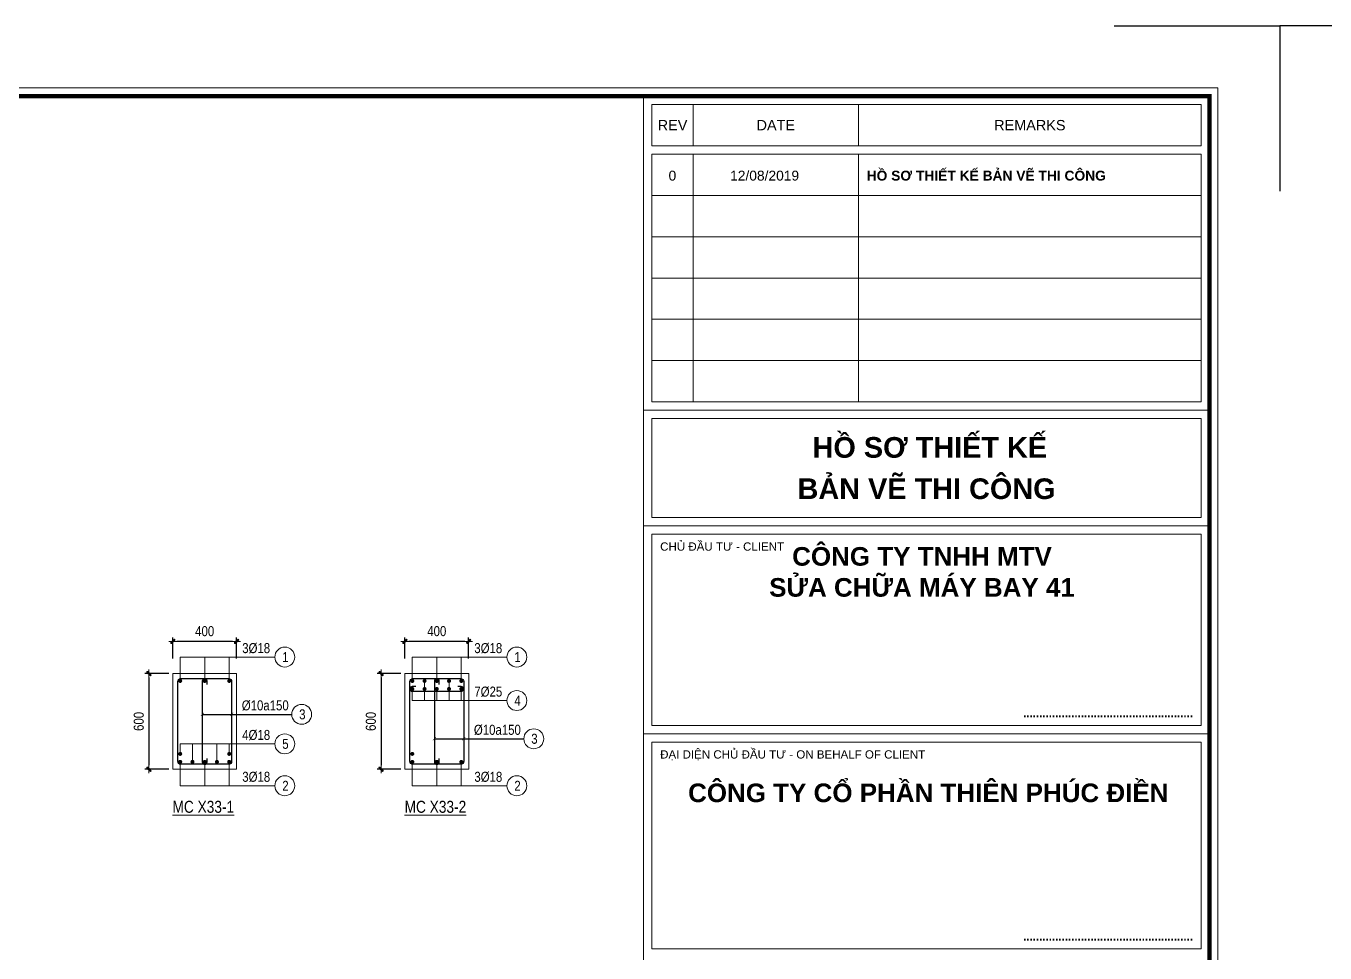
# Model space of a CAD drawing. Header units: millimetres. Extents: x 397144 to 8960116, y 345581 to 674207.
# Drawn here: x 5032996 to 5041148, y 658084 to 663901 of the extents above; entities that cross this region are included whole.
import ezdxf
from ezdxf.enums import TextEntityAlignment as Align

# ---------------------------------------------------------------- set-up
doc = ezdxf.new("R2010")
doc.units = ezdxf.units.MM
doc.header["$PDSIZE"] = -10
doc.layers.get('0').update_dxf_attribs({"linetype": 'CONTINUOUS'})
doc.layers.get('Defpoints').update_dxf_attribs({"color": 12, "linetype": 'CONTINUOUS'})
for name, color, linetype, lineweight in [('CDAI', 8, 'CONTINUOUS', 30), ('CTHEP', 2, 'CONTINUOUS', 50), ('DBAO', 3, 'CONTINUOUS', 20), ('DGIONG', 4, 'CONTINUOUS', 13), ('KTH', 150, 'CONTINUOUS', 5), ('STICK', 1, 'CONTINUOUS', 9), ('TEXT', 7, 'CONTINUOUS', 15)]:
    doc.layers.add(name, color=color, linetype=linetype, lineweight=lineweight)
doc.layers.add('CHG_XX_Khung ten$0$TKTC', color=1, linetype='CONTINUOUS')
doc.styles.add('CHG_XX_Khung ten$0$A1 BORDER$0$ARIAL', font='arial.ttf')
doc.styles.add('CHG_XX_Khung ten$0$A1 BORDER$0$Title Block DD$0$ARIAL', font='arial.ttf')
doc.styles.add('CHG_XX_Khung ten$0$A1 BORDER$0$Title Block DD$0$Arial - Bold', font='arialbd.ttf', dxfattribs={"height": 2.5})
doc.styles.add('CHG_XX_Khung ten$0$arial', font='arial.ttf')
doc.styles.add('CHG_XX_Khung ten$0$Arial - Bold', font='arialbd.ttf')
doc.styles.add('CHG_XX_Khung ten$0$ArialB', font='arialbd.ttf')
doc.styles.add('Star-HelCon', font='VHELVCN_0.TTF')
doc.styles.add('TTP-HelCon', font='VHELVCN_0.TTF')
doc.styles.add('VNI-HELVE-CONDENSE', font='VHELVCN_0.TTF')
doc.dimstyles.new('kc-25', dxfattribs={"dimtxt": 62.5, "dimasz": 20, "dimexe": 20, "dimexo": 50, "dimgap": 25, "dimtad": 3, "dimdec": 0, "dimzin": 0, "dimdsep": 46, "dimtxsty": 'VNI-HELVE-CONDENSE', "dimblk": 'DIM', "dimcen": 2.5, "dimclrd": 256, "dimclre": 154, "dimclrt": 7, "dimaunit": 1, "dimadec": 0, "dimazin": 0, "dimtfac": 1, "dimtdec": 0, "dimtix": 1, "dimtmove": 0, "dimatfit": 3, "dimldrblk": 'DOT', "dimfxl": 1, "dimtolj": 1, "dimtzin": 0, "dimarcsym": 0})
doc.dimstyles.new('TTP-25', dxfattribs={"dimscale": 25, "dimtxt": 2.5, "dimasz": 1, "dimexe": 1, "dimexo": 1, "dimgap": 0.09, "dimtad": 0, "dimdec": 4, "dimrnd": 5, "dimzin": 9, "dimdsep": 46, "dimtxsty": 'TTP-HelCon', "dimblk": 'Stick1', "dimcen": 0.09, "dimdle": 1.5, "dimclrd": 256, "dimclre": 256, "dimclrt": 7, "dimadec": 0, "dimazin": 0, "dimtfac": 1, "dimtdec": 4, "dimtmove": 0, "dimatfit": 3, "dimldrblk": '_ArchTick1', "dimfxl": 1, "dimtvp": 1, "dimtolj": 1, "dimtzin": 0, "dimarcsym": 0})

# ---------------------------------------------------------------- blocks, each defined once
blk = doc.blocks.new('Stick1')
at = {"layer": 'STICK'}
h = blk.add_hatch(color=256, dxfattribs=at)
edge = h.paths.add_edge_path()
edge.add_line((0.3, 0.5), (-0.5, -0.3))
edge.add_arc((-0.4, -0.4), 0.141, 135, 315)
edge.add_line((-0.3, -0.5), (0.5, 0.3))
edge.add_arc((0.4, 0.4), 0.141, 315, 495)
blk.add_line((1, 0), (-1, 0), dxfattribs=at)
blk.add_lwpolyline([(0.3, 0.5), (-0.5, -0.3, 1), (-0.3, -0.5), (0.5, 0.3, 1), (0.3, 0.5, 1)], format="xyb", dxfattribs=at)
blk = doc.blocks.new('*D872')
at = {"layer": 'Defpoints', "color": 0, "ltscale": 500, "transparency": 16777216}
for p in [(5033917.3, 660039.7), (5033917.3, 659906.5), (5034317.3, 659906.5)]:
    blk.add_point(p, dxfattribs=at)
at = {"layer": 'KTH', "lineweight": -2, "ltscale": 500, "transparency": 16777216}
for p, q in [((5033917.3, 659931.5), (5033917.3, 660064.7)), ((5034292.3, 660039.7), (5033942.3, 660039.7)), ((5034317.3, 659931.5), (5034317.3, 660064.7))]:
    blk.add_line(p, q, dxfattribs=at)
at = {"layer": 'KTH', "lineweight": -2, "ltscale": 500, "transparency": 16777216, "xscale": 25, "yscale": 25, "zscale": 25, "rotation": 180}
blk.add_blockref('Stick1', (5033917.3, 660039.7), dxfattribs=at)
at = {"layer": 'KTH', "lineweight": -2, "ltscale": 500, "transparency": 16777216, "xscale": 25, "yscale": 25, "zscale": 25}
blk.add_blockref('Stick1', (5034317.3, 660039.7), dxfattribs=at)
at = {"layer": 'KTH', "color": 7, "ltscale": 500, "transparency": 16777216, "insert": (5034117.3, 660103.5), "char_height": 62.5, "attachment_point": 5, "style": 'TTP-HelCon'}
blk.add_mtext('\\A1;400', dxfattribs=at)
blk = doc.blocks.new('_ArchTick1')
at = {"color": 0, "const_width": 3.81}
blk.add_lwpolyline([(-12.7, -12.7), (12.7, 12.7)], dxfattribs=at)
blk = doc.blocks.new('*D873')
at = {"layer": 'Defpoints', "color": 0, "ltscale": 500, "transparency": 16777216}
for p in [(5033917.3, 659837.4), (5033767.5, 659237.4), (5033917.3, 659237.4)]:
    blk.add_point(p, dxfattribs=at)
at = {"layer": 'KTH', "lineweight": -2, "ltscale": 500, "transparency": 16777216}
for p, q in [((5033892.3, 659837.4), (5033742.5, 659837.4)), ((5033767.5, 659812.4), (5033767.5, 659262.4)), ((5033892.3, 659237.4), (5033742.5, 659237.4))]:
    blk.add_line(p, q, dxfattribs=at)
at = {"layer": 'KTH', "lineweight": -2, "ltscale": 500, "transparency": 16777216, "xscale": 25, "yscale": 25, "zscale": 25}
for p, rotation in [((5033767.5, 659837.4), 90), ((5033767.5, 659237.4), 270)]:
    blk.add_blockref('Stick1', p, dxfattribs=dict(at, rotation=rotation))
at = {"layer": 'KTH', "color": 7, "ltscale": 500, "transparency": 16777216, "insert": (5033703.7, 659537.4), "char_height": 62.5, "attachment_point": 5, "rotation": 90, "style": 'TTP-HelCon'}
blk.add_mtext('\\A1;600', dxfattribs=at)
blk = doc.blocks.new('DIM')
h = blk.add_hatch(color=1)
h.paths.add_polyline_path([(0.49, 0.29, 1), (0.29, 0.49), (-0.19, 0), (0.19, 0)])
h.paths.add_polyline_path([(0.19, 0), (-0.19, 0), (-0.49, -0.29, 1), (-0.29, -0.49)])
at = {"color": 9}
for p, q in [((-0.19, 0), (-1.5, 0)), ((0.19, 0), (1.5, 0))]:
    blk.add_line(p, q, dxfattribs=at)
at = {"color": 1}
for p, q in [((-0.49, -0.29), (0.29, 0.49)), ((-0.29, -0.49), (0.49, 0.29)), ((-0.19, 0), (0.19, 0))]:
    blk.add_line(p, q, dxfattribs=at)
blk.add_arc((-0.39, -0.39), 0.138, 135, 315, dxfattribs=at)
blk = doc.blocks.new('*D874')
at = {"layer": 'Defpoints', "color": 0, "ltscale": 500, "transparency": 16777216}
for p in [(5035373.9, 660039.7), (5035373.9, 659906.5), (5035773.9, 659906.5)]:
    blk.add_point(p, dxfattribs=at)
at = {"layer": 'KTH', "lineweight": -2, "ltscale": 500, "transparency": 16777216}
for p, q in [((5035373.9, 659931.5), (5035373.9, 660064.7)), ((5035748.9, 660039.7), (5035398.9, 660039.7)), ((5035773.9, 659931.5), (5035773.9, 660064.7))]:
    blk.add_line(p, q, dxfattribs=at)
at = {"layer": 'KTH', "lineweight": -2, "ltscale": 500, "transparency": 16777216, "xscale": 25, "yscale": 25, "zscale": 25, "rotation": 180}
blk.add_blockref('Stick1', (5035373.9, 660039.7), dxfattribs=at)
at = {"layer": 'KTH', "lineweight": -2, "ltscale": 500, "transparency": 16777216, "xscale": 25, "yscale": 25, "zscale": 25}
blk.add_blockref('Stick1', (5035773.9, 660039.7), dxfattribs=at)
at = {"layer": 'KTH', "color": 7, "ltscale": 500, "transparency": 16777216, "insert": (5035573.9, 660103.5), "char_height": 62.5, "attachment_point": 5, "style": 'TTP-HelCon'}
blk.add_mtext('\\A1;400', dxfattribs=at)
blk = doc.blocks.new('*D875')
at = {"layer": 'Defpoints', "color": 0, "ltscale": 500, "transparency": 16777216}
for p in [(5035373.9, 659837.4), (5035224.1, 659237.4), (5035373.9, 659237.4)]:
    blk.add_point(p, dxfattribs=at)
at = {"layer": 'KTH', "lineweight": -2, "ltscale": 500, "transparency": 16777216}
for p, q in [((5035348.9, 659837.4), (5035199.1, 659837.4)), ((5035224.1, 659812.4), (5035224.1, 659262.4)), ((5035348.9, 659237.4), (5035199.1, 659237.4))]:
    blk.add_line(p, q, dxfattribs=at)
at = {"layer": 'KTH', "lineweight": -2, "ltscale": 500, "transparency": 16777216, "xscale": 25, "yscale": 25, "zscale": 25}
for p, rotation in [((5035224.1, 659837.4), 90), ((5035224.1, 659237.4), 270)]:
    blk.add_blockref('Stick1', p, dxfattribs=dict(at, rotation=rotation))
at = {"layer": 'KTH', "color": 7, "ltscale": 500, "transparency": 16777216, "insert": (5035160.2, 659537.4), "char_height": 62.5, "attachment_point": 5, "rotation": 90, "style": 'TTP-HelCon'}
blk.add_mtext('\\A1;600', dxfattribs=at)
blk = doc.blocks.new('CHG_XX_Khung ten')
for p, q in [((687, 577), (687, 17)), ((687, 501), (824, 501)), ((687, 473), (824, 473)), ((687, 422.69), (824, 422.69))]:
    blk.add_line(p, q)
at = {"linetype": 'Continuous'}
for p, q in [((699, 575), (699, 565)), ((739, 575), (739, 565)), ((699, 563), (699, 503)), ((739, 563), (739, 503))]:
    blk.add_line(p, q, dxfattribs=at)
blk.add_lwpolyline([(15, 579), (826, 579), (826, 15), (15, 15)], close=True)
at = {"color": 4, "linetype": 'Continuous', "const_width": 1}
blk.add_lwpolyline([(17, 577), (824, 577), (824, 17), (17, 17)], close=True, dxfattribs=at)
at = {"linetype": 'Continuous'}
for points in [[(822, 565), (689, 565), (689, 575), (822, 575)], [(822, 553), (689, 553), (689, 563), (822, 563)], [(822, 543), (689, 543), (689, 553), (822, 553)], [(822, 533), (689, 533), (689, 543), (822, 543)], [(822, 523), (689, 523), (689, 533), (822, 533)], [(822, 513), (689, 513), (689, 523), (822, 523)], [(822, 503), (689, 503), (689, 513), (822, 513)], [(689, 499), (822, 499), (822, 475), (689, 475)]]:
    blk.add_lwpolyline(points, close=True, dxfattribs=at)
at = {"layer": 'Defpoints', "color": 1, "ltscale": 2}
for points in [[(40.06, 594), (0, 594), (0, 554)], [(800.94, 594), (841, 594), (841, 554)]]:
    blk.add_lwpolyline(points, dxfattribs=at)
for s, height, style, p in [('REV', 2.5, 'CHG_XX_Khung ten$0$A1 BORDER$0$ARIAL', (694, 570)), ('DATE', 2.5, 'CHG_XX_Khung ten$0$A1 BORDER$0$ARIAL', (719, 570)), ('REMARKS', 2.5, 'CHG_XX_Khung ten$0$A1 BORDER$0$ARIAL', (780.5, 570)), ('0', 2.39, 'CHG_XX_Khung ten$0$arial', (693.97, 557.78)), ('12/08/2019', 2.389, 'CHG_XX_Khung ten$0$arial', (716.29, 557.78))]:
    blk.add_text(s, height=height, dxfattribs=dict(style=style)).set_placement(p, align=Align.MIDDLE_CENTER)
for s, height, style, p in [('HỒ SƠ THIẾT KẾ BẢN VẼ THI CÔNG', 2.3887, 'CHG_XX_Khung ten$0$ArialB', (741, 557.78)), ('CHỦ ĐẦU TƯ - CLIENT', 2, 'CHG_XX_Khung ten$0$A1 BORDER$0$Title Block DD$0$ARIAL', (691, 468)), ('ĐẠI DIỆN CHỦ ĐẦU TƯ - ON BEHALF OF CLIENT ', 2, 'CHG_XX_Khung ten$0$A1 BORDER$0$Title Block DD$0$ARIAL', (691, 417.69))]:
    blk.add_text(s, height=height, dxfattribs=dict(style=style)).set_placement(p, align=Align.MIDDLE_LEFT)
at = {"style": 'CHG_XX_Khung ten$0$A1 BORDER$0$Title Block DD$0$Arial - Bold'}
for p in [(820, 427.69), (820, 373.62)]:
    blk.add_text('.....................................................', height=2, dxfattribs=at).set_placement(p, align=Align.MIDDLE_RIGHT)
at = {"layer": 'CHG_XX_Khung ten$0$TKTC', "style": 'CHG_XX_Khung ten$0$Arial - Bold'}
for s, p in [('HỒ SƠ THIẾT KẾ', (756.29, 492)), ('BẢN VẼ THI CÔNG', (755.5, 482))]:
    blk.add_text(s, height=5, dxfattribs=at).set_placement(p, align=Align.MIDDLE_CENTER)
at = {"ltscale": 10, "char_height": 4.5, "attachment_point": 2, "style": 'CHG_XX_Khung ten$0$A1 BORDER$0$Title Block DD$0$Arial - Bold', "bg_fill": 2}
for s, insert, width in [('CÔNG TY TNHH MTV\\PSỬA CHỮA MÁY BAY 41', (754.39, 467.87), 83.001), ('CÔNG TY CỔ PHẦN THIÊN PHÚC ĐIỀN', (755.91, 410.64), 121.2929)]:
    blk.add_mtext(s, dxfattribs=dict(at, insert=insert, width=width))
at = {"linetype": 'Continuous'}
for points in [[(689, 471), (822, 471), (822, 424.69), (689, 424.69)], [(689, 420.69), (822, 420.69), (822, 370.62), (689, 370.62)]]:
    blk.add_lwpolyline(points, close=True, dxfattribs=at)

msp = doc.modelspace()

# ---------------------------------------------------------------- linework, layer by layer
at = {"layer": 'CDAI'}
for points in [[(5033967.34436, 659806.1893), (5034267.34436, 659806.1893, -0.4142135624), (5034286.09436, 659787.4393), (5034286.09436, 659287.4393, -0.4142135624), (5034267.34436, 659268.6893), (5033967.34436, 659268.6893, -0.4142135624), (5033948.59436, 659287.4393), (5033948.59436, 659787.4393, -0.4142135624)], [(5035423.91192, 659806.1893), (5035723.91192, 659806.1893, -0.4142135624), (5035742.66192, 659787.4393), (5035742.66192, 659287.4393, -0.4142135624), (5035723.91192, 659268.6893), (5035423.91192, 659268.6893, -0.4142135624), (5035405.16192, 659287.4393), (5035405.16192, 659787.4393, -0.4142135624)]]:
    msp.add_lwpolyline(points, format="xyb", close=True, dxfattribs=at)
for points in [[(5034132.34436, 659769.26931), (5034132.34436, 659791.1893, 0.4142135624), (5034117.34436, 659806.1893), (5034117.34436, 659806.1893, 0.4142135624), (5034102.34436, 659791.1893), (5034102.34436, 659283.6893, 0.4142135624), (5034117.34436, 659268.6893), (5034117.34436, 659268.6893, 0.4142135624), (5034132.34436, 659283.6893), (5034132.34436, 659305.60929)], [(5035588.91192, 659769.26931), (5035588.91192, 659791.1893, 0.4142135624), (5035573.91192, 659806.1893), (5035573.91192, 659806.1893, 0.4142135624), (5035558.91192, 659791.1893), (5035558.91192, 659283.6893, 0.4142135624), (5035573.91192, 659268.6893), (5035573.91192, 659268.6893, 0.4142135624), (5035588.91192, 659283.6893), (5035588.91192, 659305.60929)], [(5035442.08191, 659756.1893), (5035420.16192, 659756.1893, 0.4142135624), (5035405.16192, 659741.1893), (5035405.16192, 659741.1893, 0.4142135624), (5035420.16192, 659726.1893), (5035727.66192, 659726.1893, 0.4142135624), (5035742.66192, 659741.1893), (5035742.66192, 659741.1893, 0.4142135624), (5035727.66192, 659756.1893), (5035705.74193, 659756.1893)]]:
    msp.add_lwpolyline(points, format="xyb", dxfattribs=at)
at = {"layer": 'CTHEP', "const_width": 12.5}
for points in [[(5033957.34436, 659791.1893, 1), (5033969.84436, 659791.1893, 1)], [(5034111.09436, 659791.1893, 1), (5034123.59436, 659791.1893, 1)], [(5034264.84436, 659791.1893, 1), (5034277.34436, 659791.1893, 1)], [(5035413.91192, 659791.1893, 1), (5035426.41192, 659791.1893, 1)], [(5035490.78692, 659791.1893, 1), (5035503.28692, 659791.1893, 1)], [(5035567.66192, 659791.1893, 1), (5035580.16192, 659791.1893, 1)], [(5035644.53692, 659791.1893, 1), (5035657.03692, 659791.1893, 1)], [(5035721.41192, 659791.1893, 1), (5035733.91192, 659791.1893, 1)], [(5035413.91192, 659741.1893, 1), (5035426.41192, 659741.1893, 1)], [(5035490.78692, 659741.1893, 1), (5035503.28692, 659741.1893, 1)], [(5035567.66192, 659741.1893, 1), (5035580.16192, 659741.1893, 1)], [(5035644.53692, 659741.1893, 1), (5035657.03692, 659741.1893, 1)], [(5035721.41192, 659741.1893, 1), (5035733.91192, 659741.1893, 1)], [(5033957.34436, 659333.6893, 1), (5033969.84436, 659333.6893, 1)], [(5034264.84436, 659333.6893, 1), (5034277.34436, 659333.6893, 1)], [(5035413.91192, 659333.6893, 1), (5035426.41192, 659333.6893, 1)], [(5033957.34436, 659283.6893, 1), (5033969.84436, 659283.6893, 1)], [(5034034.21936, 659283.6893, 1), (5034046.71936, 659283.6893, 1)], [(5034111.09436, 659283.6893, 1), (5034123.59436, 659283.6893, 1)], [(5034200.46936, 659283.6893, -1), (5034187.96936, 659283.6893, -1)], [(5034264.84436, 659283.6893, 1), (5034277.34436, 659283.6893, 1)], [(5035413.91192, 659283.6893, 1), (5035426.41192, 659283.6893, 1)], [(5035567.66192, 659283.6893, 1), (5035580.16192, 659283.6893, 1)], [(5035721.41192, 659283.6893, 1), (5035733.91192, 659283.6893, 1)]]:
    msp.add_lwpolyline(points, format="xyb", close=True, dxfattribs=at)
at = {"layer": 'DBAO', "flags": 128}
for points in [[(5033917.34436, 659837.4393), (5034317.34436, 659837.4393)], [(5034317.34436, 659837.4393), (5034317.34436, 659237.4393), (5033917.34436, 659237.4393), (5033917.34436, 659837.4393)], [(5035373.91192, 659837.4393), (5035773.91192, 659837.4393)], [(5035773.91192, 659837.4393), (5035773.91192, 659237.4393), (5035373.91192, 659237.4393), (5035373.91192, 659837.4393)]]:
    msp.add_lwpolyline(points, dxfattribs=at)
at = {"layer": 'DGIONG'}
for p, q in [((5033963.59436, 659791.1893), (5033963.59436, 659941.1893)), ((5033963.59436, 659941.1893), (5034557.34436, 659941.1893)), ((5034117.34436, 659791.1893), (5034117.34436, 659941.1893)), ((5034271.09436, 659791.1893), (5034271.09436, 659941.1893)), ((5035420.16192, 659791.1893), (5035420.16192, 659941.1893)), ((5035420.16192, 659941.1893), (5036013.91192, 659941.1893)), ((5035573.91192, 659791.1893), (5035573.91192, 659941.1893)), ((5035727.66192, 659791.1893), (5035727.66192, 659941.1893)), ((5035497.03692, 659791.1893), (5035497.03692, 659668.26854)), ((5035650.78692, 659791.1893), (5035650.78692, 659668.26854)), ((5035420.16192, 659668.26854), (5035420.16192, 659741.1893)), ((5035573.91192, 659741.1893), (5035573.91192, 659668.26854)), ((5035727.66192, 659668.26854), (5035727.66192, 659741.1893)), ((5035420.16192, 659668.26854), (5036013.91192, 659668.26854)), ((5033963.59436, 659396.3314), (5034557.34436, 659396.3314)), ((5033963.59436, 659333.6893), (5033963.59436, 659396.3314)), ((5034040.46936, 659283.6893), (5034040.46936, 659396.3314)), ((5034194.21936, 659283.6893), (5034194.21936, 659396.3314)), ((5034271.09436, 659333.6893), (5034271.09436, 659396.3314)), ((5033963.59436, 659133.6893), (5033963.59436, 659283.6893)), ((5034117.34436, 659133.6893), (5034117.34436, 659283.6893)), ((5034271.09436, 659133.6893), (5034271.09436, 659283.6893)), ((5035420.16192, 659133.6893), (5035420.16192, 659283.6893)), ((5035573.91192, 659133.6893), (5035573.91192, 659283.6893)), ((5035727.66192, 659133.6893), (5035727.66192, 659283.6893)), ((5033963.59436, 659133.6893), (5034557.34436, 659133.6893)), ((5035420.16192, 659133.6893), (5036013.91192, 659133.6893))]:
    msp.add_line(p, q, dxfattribs=at)
for centre in [(5034619.84436, 659941.1893), (5036076.41192, 659941.1893), (5036076.41192, 659668.26854), (5034725.96439, 659581.66852), (5036182.53195, 659428.5376), (5034619.84436, 659396.3314), (5034619.84436, 659133.6893), (5036076.41192, 659133.6893)]:
    msp.add_circle(centre, 62.5, dxfattribs=at)

# ---------------------------------------------------------------- texts
at = {"layer": 'TEXT', "style": 'TTP-HelCon'}
for s, p in [('3Þ18', (5034352.8027, 659966.1893)), ('3Þ18', (5035809.37025, 659966.1893)), ('7Þ25', (5035809.37025, 659693.26854)), ('Þ10a150', (5034350.02858, 659606.66852)), ('4Þ18', (5034352.8027, 659421.3314)), ('Þ10a150', (5035806.59613, 659453.5376)), ('3Þ18', (5034353.06804, 659158.6893)), ('3Þ18', (5035809.6356, 659158.6893))]:
    msp.add_text(s, height=62.5, dxfattribs=at).set_placement(p)
at = {"layer": 'TEXT', "style": 'Star-HelCon'}
for s, p in [('1', (5034624.01103, 659941.1893)), ('1', (5036080.57859, 659941.1893)), ('4', (5036080.57859, 659668.26854)), ('3', (5034730.13106, 659581.66852)), ('5', (5034624.01103, 659396.3314)), ('3', (5036186.69861, 659428.5376)), ('2', (5034624.01103, 659133.6893)), ('2', (5036080.57859, 659133.6893))]:
    msp.add_text(s, height=62.5, dxfattribs=at).set_placement(p, align=Align.MIDDLE)
at = {"layer": 'TEXT', "style": 'TTP-HelCon'}
for s, p in [('%%UMC X33-1', (5034108.58522, 658964.14576)), ('%%UMC X33-2', (5035565.15277, 658964.14576))]:
    msp.add_text(s, height=75, dxfattribs=at).set_placement(p, align=Align.CENTER)

# ---------------------------------------------------------------- dimensions: what is measured, and where the dimension line sits
at = {"layer": 'KTH', "ltscale": 500}
for base, p1, p2, picture, middle in [((5033917.34436, 660039.6893), (5034317.34436, 659906.45125), (5033917.34436, 659906.45125), '*D872', (5034117.34436, 660103.52263)), ((5035373.91192, 660039.6893), (5035773.91192, 659906.45125), (5035373.91192, 659906.45125), '*D874', (5035573.91192, 660103.52263))]:
    dim = msp.add_linear_dim(base=base, p1=p1, p2=p2, dimstyle='TTP-25', override={"dimtxsty": 'TTP-HelCon'}, dxfattribs=at)
    dim.commit()
    dim.dimension.update_dxf_attribs({"geometry": picture, "text_midpoint": middle})
for base, p1, p2, picture, middle in [((5033767.51155, 659237.4393), (5033917.34436, 659837.4393), (5033917.34436, 659237.4393), '*D873', (5033703.67822, 659537.4393)), ((5035224.07911, 659237.4393), (5035373.91192, 659837.4393), (5035373.91192, 659237.4393), '*D875', (5035160.24577, 659537.4393))]:
    dim = msp.add_linear_dim(base=base, p1=p1, p2=p2, angle=90, dimstyle='TTP-25', override={"dimtxsty": 'TTP-HelCon'}, dxfattribs=at)
    dim.commit()
    dim.dimension.update_dxf_attribs({"geometry": picture, "text_midpoint": middle})

# ---------------------------------------------------------------- leaders
at = {"layer": 'DGIONG'}
for points in [[(5034102.34436, 659581.66852), (5034479.71439, 659581.66852)], [(5034286.09436, 659581.66852), (5034663.46439, 659581.66852)], [(5035558.91192, 659428.5376), (5035936.28195, 659428.5376)], [(5035742.66192, 659428.5376), (5036120.03195, 659428.5376)]]:
    msp.add_leader(points, dimstyle='kc-25', override={"dimtad": 0, "dimldrblk": 'ArchTick', "dimfxl": 100, "dimarcsym": 1}, dxfattribs=at)

# ---------------------------------------------------------------- next in the draw order: block references
at = {"layer": 'KTH', "ltscale": 0.8, "xscale": 25.92478421702978, "yscale": 25.92478421702978, "zscale": 25.92478421702978}
msp.add_blockref('CHG_XX_Khung ten', (5019061.57379, 648501.85593), dxfattribs=at)

# ---------------------------------------------------------------- next in the draw order: block references
msp.add_blockref('CHG_XX_Khung ten', (5040864.31732, 648501.85593), dxfattribs=at)

doc.saveas('drawing.dxf')
